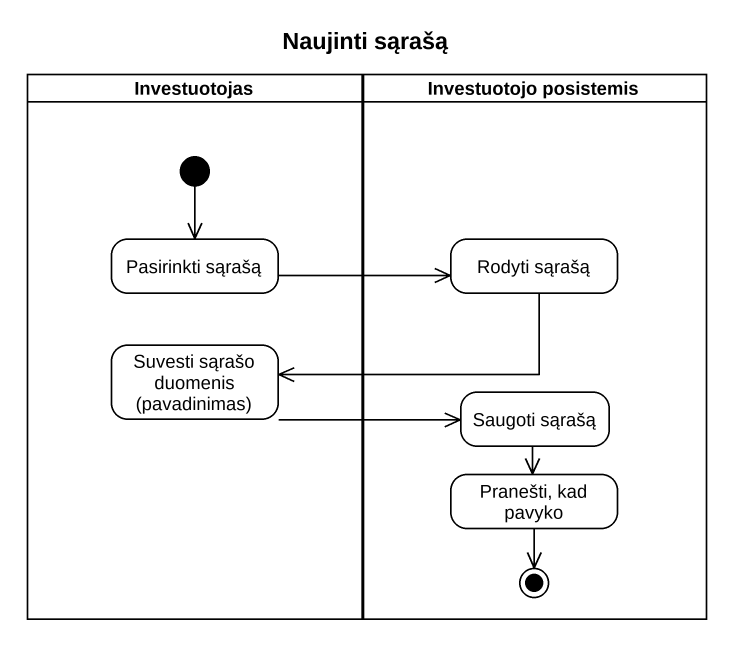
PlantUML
@startuml
title Naujinti sąrašą
hide empty description
state Investuotojas <<partition>> {
  state "Pasirinkti sąrašą" as Pasirinkti_sąrašą
  state "Suvesti sąrašo duomenis (pavadinimas)" as Suvesti_sąrašo_duomenis
  [*] --> Pasirinkti_sąrašą
}
state "Investuotojo posistemis" as Investuotojo_posistemis <<partition>> {
  state "Rodyti sąrašą" as Rodyti_sąrašą
  state "Saugoti sąrašą" as Saugoti_sąrašą
  state "Pranešti, kad pavyko" as Pranešti_kad_pavyko
  Pranešti_kad_pavyko --> [*]
}
Pasirinkti_sąrašą -right-> Rodyti_sąrašą
Rodyti_sąrašą -left-> Suvesti_sąrašo_duomenis
Suvesti_sąrašo_duomenis -right-> Saugoti_sąrašą
Saugoti_sąrašą --> Pranešti_kad_pavyko
@enduml
